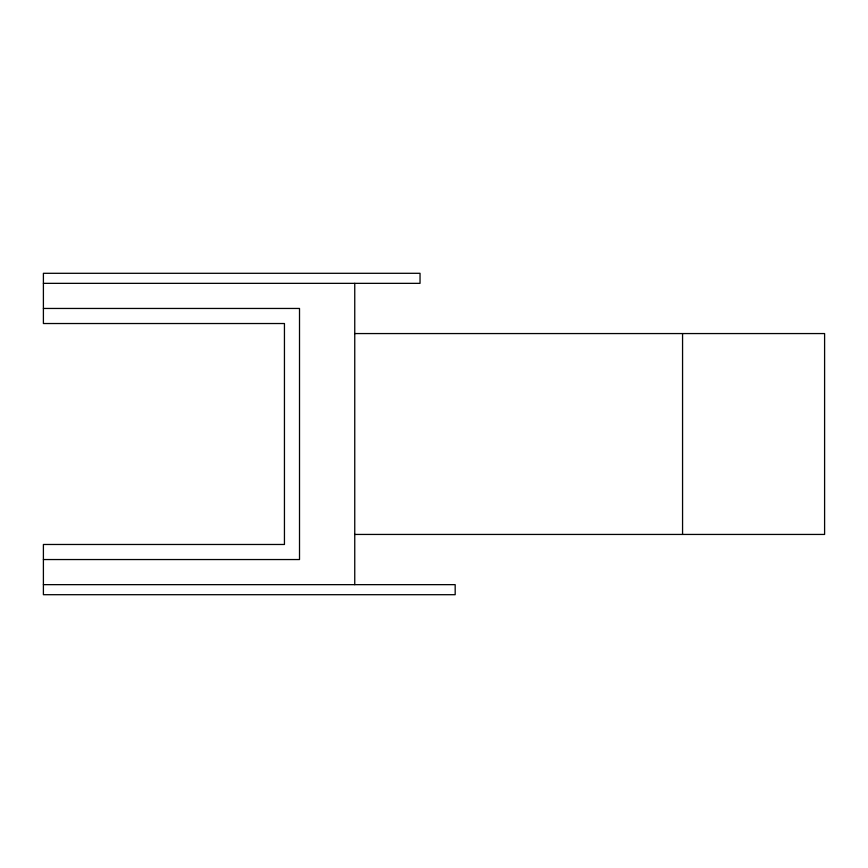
<?xml version="1.0" encoding="UTF-8"?>
<svg xmlns="http://www.w3.org/2000/svg" width="868" height="868" viewBox="0 0 868 868"><rect width="100%" height="100%" fill="white"/><g stroke="black" fill="none" stroke-linecap="round" stroke-linejoin="round"><path stroke-width="1.3" d="M43.4 283.348L420.036 283.348L420.036 273.301L43.4 273.301L43.4 323.525L284.444 323.525L284.444 544.475L43.4 544.475L43.4 594.699L455.179 594.699L455.179 584.652L43.4 584.652M43.4 308.455L299.514 308.455L299.514 559.545L43.4 559.545M354.752 333.562L824.6 333.562L824.6 534.438L354.752 534.438M682.563 333.562L682.563 534.438M354.752 283.348L354.752 584.652"/></g></svg>
